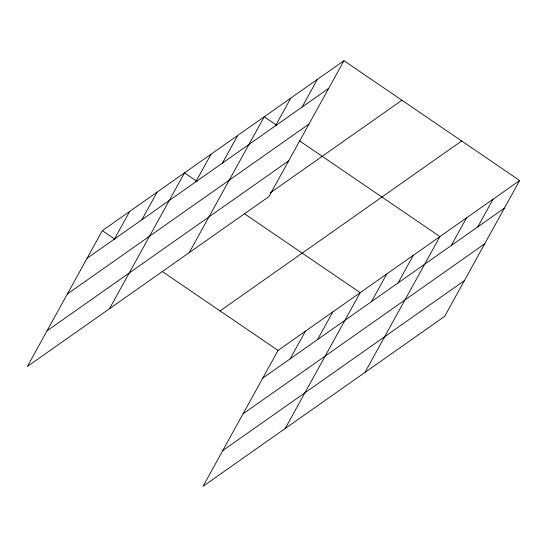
<?xml version="1.0" encoding="UTF-8"?>
<svg xmlns="http://www.w3.org/2000/svg" width="547" height="547" viewBox="0 0 547 547"><rect width="100%" height="100%" fill="white"/><g stroke="black" fill="none" stroke-linecap="round" stroke-linejoin="round"><path stroke-width="0.82" d="M343.947 60.71L102.337 230.643L27.35 366.49L268.96 196.558L343.947 60.71L519.65 180.51L444.663 316.357L203.053 486.29L278.04 350.442L519.65 180.51M114.46 239.032L129.721 211.388M141.844 219.778L157.105 192.127M109.496 308.713L184.489 172.866L197.064 181.44M195.799 181.823L211.06 154.172M222.376 163.129L237.637 135.485M189.228 252.632L264.215 116.791L276.789 125.366M275.531 125.748L290.792 98.098M302.108 107.055L317.369 79.404M290.163 358.832L305.424 331.188M317.54 339.578L332.808 311.927M285.199 428.513L360.186 292.666L244.577 213.836M371.502 301.623L386.763 273.979M398.079 282.929L413.341 255.285M364.931 372.432L439.918 236.591L299.147 140.606M451.234 245.548L466.495 217.897M477.811 226.855L493.073 199.204M87.076 258.293L328.685 88.361M67.37 293.999L308.973 124.066M47.063 330.785L288.666 160.852M270.409 192.749L401.929 100.245M220.058 310.908L461.668 140.976M262.779 378.093L504.389 208.161M243.066 413.799L484.676 243.866M222.759 450.584L464.369 280.652M102.337 230.643L114.911 239.217M162.432 271.62L278.04 350.442"/></g></svg>
